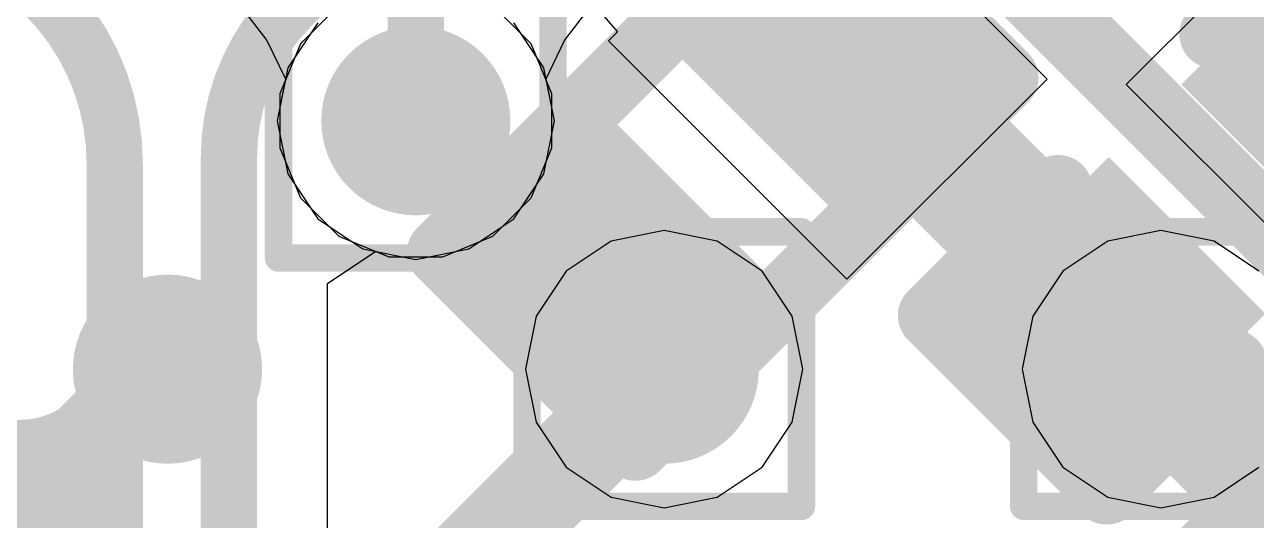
# Model space of a CAD drawing. Header units: inches. Extents: x -6 to 284, y -12 to 154.
# Drawn here: x 48.628 to 50.907, y 4.779 to 5.696 of the extents above; entities that cross this region are included whole.
import ezdxf

# ---------------------------------------------------------------- set-up
doc = ezdxf.new("R2010")
doc.units = ezdxf.units.IN
for name, color, linetype in [('Bottom Layer', 5, 'Continuous'), ('Bottom Overlay', 54, 'Continuous'), ('Bottom Paste', 16, 'Continuous'), ('Bottom Solder', 6, 'Continuous'), ('Drill Drawing', 1, 'Continuous'), ('GND-1', 16, 'Continuous'), ('GND-2', 90, 'Continuous'), ('GND-3', 216, 'Continuous'), ('GND-4', 54, 'Continuous'), ('PWR-1', 156, 'Continuous'), ('PWR-2', 130, 'Continuous'), ('Signal L1', 76, 'Continuous'), ('Signal L2', 6, 'Continuous'), ('Top Layer', 1, 'Continuous'), ('Top Paste', 8, 'Continuous'), ('Top Solder', 216, 'Continuous'), ('Via Holes', 16, 'Continuous')]:
    doc.layers.add(name, color=color, linetype=linetype)

# ---------------------------------------------------------------- blocks, each defined once
blk = doc.blocks.new('R___0201_B_114')
at = {"layer": 'Bottom Layer'}
for points in [[(-0.40999791, 0.18499963), (-0.13999845, 0.18499963), (-0.13999845, -0.18499963), (-0.40999791, -0.18499963)], [(0.14000099, 0.18499963), (0.41000045, 0.18499963), (0.41000045, -0.18499963), (0.14000099, -0.18499963)]]:
    blk.add_hatch(color=5, dxfattribs=at).paths.add_polyline_path(points)
at = {"layer": 'Bottom Paste'}
for points in [[(-0.40999791, 0.18499963), (-0.13999845, 0.18499963), (-0.13999845, -0.18499963), (-0.40999791, -0.18499963)], [(0.14000099, 0.18499963), (0.41000045, 0.18499963), (0.41000045, -0.18499963), (0.14000099, -0.18499963)]]:
    blk.add_hatch(color=16, dxfattribs=at).paths.add_polyline_path(points)
at = {"layer": 'Bottom Solder'}
for points in [[(-0.46499907, 0.24000079), (-0.08499729, 0.24000079), (-0.08499729, -0.24000079), (-0.46499907, -0.24000079)], [(0.08499983, 0.24000079), (0.46500161, 0.24000079), (0.46500161, -0.24000079), (0.08499983, -0.24000079)]]:
    blk.add_hatch(color=6, dxfattribs=at).paths.add_polyline_path(points)
at = {"layer": 'Bottom Overlay'}
for points in [[(-0.4826, 0.254, 0.127, 0.127, 0), (-0.4826, -0.254, 0.127, 0.127, 0)], [(-0.4826, 0.254, 0.127, 0.127, 0), (0.4826, 0.254, 0.127, 0.127, 0)], [(0.4826, 0.254, 0.127, 0.127, 0), (0.4826, -0.254, 0.127, 0.127, 0)], [(-0.4826, -0.254, 0.127, 0.127, 0), (0.4826, -0.254, 0.127, 0.127, 0)]]:
    blk.add_lwpolyline(points, format="xyseb", dxfattribs=at)
for points in [[(-0.51435, 0.254, 0.0635, 0.0635, 1), (-0.4508499999999999, 0.254, 0.0635, 0.0635, 1)], [(-0.51435, 0.254, 0.0635, 0.0635, 1), (-0.4508499999999999, 0.254, 0.0635, 0.0635, 1)], [(0.4508499999999999, 0.254, 0.0635, 0.0635, 1), (0.51435, 0.254, 0.0635, 0.0635, 1)], [(0.4508499999999999, 0.254, 0.0635, 0.0635, 1), (0.51435, 0.254, 0.0635, 0.0635, 1)], [(-0.51435, -0.254, 0.0635, 0.0635, 1), (-0.4508499999999999, -0.254, 0.0635, 0.0635, 1)], [(-0.51435, -0.254, 0.0635, 0.0635, 1), (-0.4508499999999999, -0.254, 0.0635, 0.0635, 1)], [(0.4508499999999999, -0.254, 0.0635, 0.0635, 1), (0.51435, -0.254, 0.0635, 0.0635, 1)], [(0.4508499999999999, -0.254, 0.0635, 0.0635, 1), (0.51435, -0.254, 0.0635, 0.0635, 1)]]:
    blk.add_lwpolyline(points, format="xyseb", close=True, dxfattribs=at)
blk = doc.blocks.new('BGA_565_15_5_14_4__132')
at = {"layer": 'Top Layer'}
h = blk.add_hatch(color=1, dxfattribs=at)
edge = h.paths.add_edge_path()
edge.add_arc((4.87499914, -0.32500062), 0.12499848, 0, 360)
h = blk.add_hatch(color=1, dxfattribs=at)
edge = h.paths.add_edge_path()
edge.add_arc((5.52500038, -0.9749993199999999), 0.12499848, 0, 360)
h = blk.add_hatch(color=1, dxfattribs=at)
edge = h.paths.add_edge_path()
edge.add_arc((5.52500038, -1.62500056), 0.12499848, 0, 360)
h = blk.add_hatch(color=1, dxfattribs=at)
edge = h.paths.add_edge_path()
edge.add_arc((6.174999079999999, -1.62500056), 0.12499848, 0, 360)
at = {"layer": 'Top Paste'}
h = blk.add_hatch(color=8, dxfattribs=at)
edge = h.paths.add_edge_path()
edge.add_arc((4.87499914, -0.32500062), 0.12499848, 0, 360)
h = blk.add_hatch(color=8, dxfattribs=at)
edge = h.paths.add_edge_path()
edge.add_arc((5.52500038, -0.9749993199999999), 0.12499848, 0, 360)
h = blk.add_hatch(color=8, dxfattribs=at)
edge = h.paths.add_edge_path()
edge.add_arc((5.52500038, -1.62500056), 0.12499848, 0, 360)
h = blk.add_hatch(color=8, dxfattribs=at)
edge = h.paths.add_edge_path()
edge.add_arc((6.174999079999999, -1.62500056), 0.12499848, 0, 360)
at = {"layer": 'Top Solder'}
h = blk.add_hatch(color=216, dxfattribs=at)
edge = h.paths.add_edge_path()
edge.add_arc((4.87499914, -0.32500062), 0.17499838, 0, 360)
h = blk.add_hatch(color=216, dxfattribs=at)
edge = h.paths.add_edge_path()
edge.add_arc((5.52500038, -0.9749993199999999), 0.17499838, 0, 360)
h = blk.add_hatch(color=216, dxfattribs=at)
edge = h.paths.add_edge_path()
edge.add_arc((5.52500038, -1.62500056), 0.17499838, 0, 360)
h = blk.add_hatch(color=216, dxfattribs=at)
edge = h.paths.add_edge_path()
edge.add_arc((6.174999079999999, -1.62500056), 0.17499838, 0, 360)
blk = doc.blocks.new('CAP_0201_B_333')
at = {"layer": 'Bottom Layer'}
for points in [[(-0.44999656, 0.1499997), (-0.14999716, 0.1499997), (-0.14999716, -0.1499997), (-0.44999656, -0.1499997)], [(0.14999716, 0.1499997), (0.44999656, 0.1499997), (0.44999656, -0.1499997), (0.14999716, -0.1499997)]]:
    blk.add_hatch(color=5, dxfattribs=at).paths.add_polyline_path(points)
at = {"layer": 'Bottom Paste'}
for points in [[(-0.44999656, 0.1499997), (-0.14999716, 0.1499997), (-0.14999716, -0.1499997), (-0.44999656, -0.1499997)], [(0.14999716, 0.1499997), (0.44999656, 0.1499997), (0.44999656, -0.1499997), (0.14999716, -0.1499997)]]:
    blk.add_hatch(color=16, dxfattribs=at).paths.add_polyline_path(points)
at = {"layer": 'Bottom Solder'}
for points in [[(-0.50499772, 0.20500086), (-0.094996, 0.20500086), (-0.094996, -0.20500086), (-0.50499772, -0.20500086)], [(0.094996, 0.20500086), (0.50499772, 0.20500086), (0.50499772, -0.20500086), (0.094996, -0.20500086)]]:
    blk.add_hatch(color=6, dxfattribs=at).paths.add_polyline_path(points)
at = {"layer": 'Bottom Overlay'}
for points in [[(-0.5334, 0.2286, 0.127, 0.127, 0), (-0.2032, 0.2286, 0.127, 0.127, 0)], [(-0.5334, -0.2286, 0.127, 0.127, 0), (-0.5334, 0.2286, 0.127, 0.127, 0)], [(0.2032, 0.2286, 0.127, 0.127, 0), (0.5334, 0.2286, 0.127, 0.127, 0)], [(0.5334, -0.2286, 0.127, 0.127, 0), (0.5334, 0.2286, 0.127, 0.127, 0)], [(-0.5334, -0.2286, 0.127, 0.127, 0), (-0.2032, -0.2286, 0.127, 0.127, 0)], [(0.2032, -0.2286, 0.127, 0.127, 0), (0.5334, -0.2286, 0.127, 0.127, 0)]]:
    blk.add_lwpolyline(points, format="xyseb", dxfattribs=at)
for points in [[(-0.5651499999999999, 0.2286, 0.0635, 0.0635, 1), (-0.5016499999999999, 0.2286, 0.0635, 0.0635, 1)], [(-0.5651499999999999, 0.2286, 0.0635, 0.0635, 1), (-0.5016499999999999, 0.2286, 0.0635, 0.0635, 1)], [(-0.23495, 0.2286, 0.0635, 0.0635, 1), (-0.17145, 0.2286, 0.0635, 0.0635, 1)], [(0.17145, 0.2286, 0.0635, 0.0635, 1), (0.23495, 0.2286, 0.0635, 0.0635, 1)], [(0.5016499999999999, 0.2286, 0.0635, 0.0635, 1), (0.5651499999999999, 0.2286, 0.0635, 0.0635, 1)], [(0.5016499999999999, 0.2286, 0.0635, 0.0635, 1), (0.5651499999999999, 0.2286, 0.0635, 0.0635, 1)], [(-0.5651499999999999, -0.2286, 0.0635, 0.0635, 1), (-0.5016499999999999, -0.2286, 0.0635, 0.0635, 1)], [(-0.5651499999999999, -0.2286, 0.0635, 0.0635, 1), (-0.5016499999999999, -0.2286, 0.0635, 0.0635, 1)], [(-0.23495, -0.2286, 0.0635, 0.0635, 1), (-0.17145, -0.2286, 0.0635, 0.0635, 1)], [(0.17145, -0.2286, 0.0635, 0.0635, 1), (0.23495, -0.2286, 0.0635, 0.0635, 1)], [(0.5016499999999999, -0.2286, 0.0635, 0.0635, 1), (0.5651499999999999, -0.2286, 0.0635, 0.0635, 1)], [(0.5016499999999999, -0.2286, 0.0635, 0.0635, 1), (0.5651499999999999, -0.2286, 0.0635, 0.0635, 1)]]:
    blk.add_lwpolyline(points, format="xyseb", close=True, dxfattribs=at)
blk = doc.blocks.new('CAP_0201_B_358')
at = {"layer": 'Bottom Layer'}
for points in [[(-0.44999656, 0.1499997), (-0.14999716, 0.1499997), (-0.14999716, -0.1499997), (-0.44999656, -0.1499997)], [(0.14999716, 0.1499997), (0.44999656, 0.1499997), (0.44999656, -0.1499997), (0.14999716, -0.1499997)]]:
    blk.add_hatch(color=5, dxfattribs=at).paths.add_polyline_path(points)
at = {"layer": 'Bottom Paste'}
for points in [[(-0.44999656, 0.1499997), (-0.14999716, 0.1499997), (-0.14999716, -0.1499997), (-0.44999656, -0.1499997)], [(0.14999716, 0.1499997), (0.44999656, 0.1499997), (0.44999656, -0.1499997), (0.14999716, -0.1499997)]]:
    blk.add_hatch(color=16, dxfattribs=at).paths.add_polyline_path(points)
at = {"layer": 'Bottom Solder'}
for points in [[(-0.50499772, 0.20500086), (-0.094996, 0.20500086), (-0.094996, -0.20500086), (-0.50499772, -0.20500086)], [(0.094996, 0.20500086), (0.50499772, 0.20500086), (0.50499772, -0.20500086), (0.094996, -0.20500086)]]:
    blk.add_hatch(color=6, dxfattribs=at).paths.add_polyline_path(points)
at = {"layer": 'Bottom Overlay'}
for points in [[(-0.5334, 0.2286, 0.127, 0.127, 0), (-0.2032, 0.2286, 0.127, 0.127, 0)], [(-0.5334, 0.2286, 0.127, 0.127, 0), (-0.5334, -0.2286, 0.127, 0.127, 0)], [(0.2032, 0.2286, 0.127, 0.127, 0), (0.5334, 0.2286, 0.127, 0.127, 0)], [(0.5334, 0.2286, 0.127, 0.127, 0), (0.5334, -0.2286, 0.127, 0.127, 0)], [(-0.5334, -0.2286, 0.127, 0.127, 0), (-0.2032, -0.2286, 0.127, 0.127, 0)], [(0.2032, -0.2286, 0.127, 0.127, 0), (0.5334, -0.2286, 0.127, 0.127, 0)]]:
    blk.add_lwpolyline(points, format="xyseb", dxfattribs=at)
for points in [[(-0.5651499999999999, 0.2286, 0.0635, 0.0635, 1), (-0.5016499999999999, 0.2286, 0.0635, 0.0635, 1)], [(-0.5651499999999999, 0.2286, 0.0635, 0.0635, 1), (-0.5016499999999999, 0.2286, 0.0635, 0.0635, 1)], [(-0.23495, 0.2286, 0.0635, 0.0635, 1), (-0.17145, 0.2286, 0.0635, 0.0635, 1)], [(0.17145, 0.2286, 0.0635, 0.0635, 1), (0.23495, 0.2286, 0.0635, 0.0635, 1)], [(0.5016499999999999, 0.2286, 0.0635, 0.0635, 1), (0.5651499999999999, 0.2286, 0.0635, 0.0635, 1)], [(0.5016499999999999, 0.2286, 0.0635, 0.0635, 1), (0.5651499999999999, 0.2286, 0.0635, 0.0635, 1)], [(-0.5651499999999999, -0.2286, 0.0635, 0.0635, 1), (-0.5016499999999999, -0.2286, 0.0635, 0.0635, 1)], [(-0.5651499999999999, -0.2286, 0.0635, 0.0635, 1), (-0.5016499999999999, -0.2286, 0.0635, 0.0635, 1)], [(-0.23495, -0.2286, 0.0635, 0.0635, 1), (-0.17145, -0.2286, 0.0635, 0.0635, 1)], [(0.17145, -0.2286, 0.0635, 0.0635, 1), (0.23495, -0.2286, 0.0635, 0.0635, 1)], [(0.5016499999999999, -0.2286, 0.0635, 0.0635, 1), (0.5651499999999999, -0.2286, 0.0635, 0.0635, 1)], [(0.5016499999999999, -0.2286, 0.0635, 0.0635, 1), (0.5651499999999999, -0.2286, 0.0635, 0.0635, 1)]]:
    blk.add_lwpolyline(points, format="xyseb", close=True, dxfattribs=at)

msp = doc.modelspace()

# ---------------------------------------------------------------- hatches: boundary and pattern name
at = {"layer": 'Bottom Layer'}
h = msp.add_hatch(color=5, dxfattribs=at)
edge = h.paths.add_edge_path()
edge.add_arc((49.35198918, 5.518256679999999), 0.1499997, 0, 360)
h = msp.add_hatch(color=5, dxfattribs=at)
edge = h.paths.add_edge_path()
edge.add_arc((49.8116098, 5.0586386), 0.1499997, 0, 360)
h = msp.add_hatch(color=5, dxfattribs=at)
edge = h.paths.add_edge_path()
edge.add_arc((50.73085104, 5.0586386), 0.1499997, 0, 360)
at = {"layer": 'GND-1'}
h = msp.add_hatch(color=16, dxfattribs=at)
edge = h.paths.add_edge_path()
edge.add_arc((49.35198918, 5.518256679999999), 0.1499997, 0, 360)
h = msp.add_hatch(color=16, dxfattribs=at)
edge = h.paths.add_edge_path()
edge.add_arc((49.8116098, 5.0586386), 0.1499997, 0, 360)
h = msp.add_hatch(color=16, dxfattribs=at)
edge = h.paths.add_edge_path()
edge.add_arc((50.73085104, 5.0586386), 0.1499997, 0, 360)
at = {"layer": 'GND-2'}
h = msp.add_hatch(color=90, dxfattribs=at)
edge = h.paths.add_edge_path()
edge.add_arc((49.35198918, 5.518256679999999), 0.1499997, 0, 360)
h = msp.add_hatch(color=90, dxfattribs=at)
edge = h.paths.add_edge_path()
edge.add_arc((49.8116098, 5.0586386), 0.1499997, 0, 360)
h = msp.add_hatch(color=90, dxfattribs=at)
edge = h.paths.add_edge_path()
edge.add_arc((50.73085104, 5.0586386), 0.1499997, 0, 360)
at = {"layer": 'GND-3'}
h = msp.add_hatch(color=216, dxfattribs=at)
edge = h.paths.add_edge_path()
edge.add_arc((49.35198918, 5.518256679999999), 0.1499997, 0, 360)
h = msp.add_hatch(color=216, dxfattribs=at)
edge = h.paths.add_edge_path()
edge.add_arc((49.8116098, 5.0586386), 0.1499997, 0, 360)
h = msp.add_hatch(color=216, dxfattribs=at)
edge = h.paths.add_edge_path()
edge.add_arc((50.73085104, 5.0586386), 0.1499997, 0, 360)
at = {"layer": 'GND-4'}
h = msp.add_hatch(color=54, dxfattribs=at)
edge = h.paths.add_edge_path()
edge.add_arc((49.35198918, 5.518256679999999), 0.1499997, 0, 360)
h = msp.add_hatch(color=54, dxfattribs=at)
edge = h.paths.add_edge_path()
edge.add_arc((49.8116098, 5.0586386), 0.1499997, 0, 360)
h = msp.add_hatch(color=54, dxfattribs=at)
edge = h.paths.add_edge_path()
edge.add_arc((50.73085104, 5.0586386), 0.1499997, 0, 360)
at = {"layer": 'PWR-1'}
h = msp.add_hatch(color=156, dxfattribs=at)
edge = h.paths.add_edge_path()
edge.add_arc((49.35198918, 5.518256679999999), 0.1499997, 0, 360)
h = msp.add_hatch(color=156, dxfattribs=at)
edge = h.paths.add_edge_path()
edge.add_arc((49.8116098, 5.0586386), 0.1499997, 0, 360)
h = msp.add_hatch(color=156, dxfattribs=at)
edge = h.paths.add_edge_path()
edge.add_arc((50.73085104, 5.0586386), 0.1499997, 0, 360)
at = {"layer": 'PWR-2'}
h = msp.add_hatch(color=130, dxfattribs=at)
edge = h.paths.add_edge_path()
edge.add_arc((49.35198918, 5.518256679999999), 0.1499997, 0, 360)
h = msp.add_hatch(color=130, dxfattribs=at)
edge = h.paths.add_edge_path()
edge.add_arc((49.8116098, 5.0586386), 0.1499997, 0, 360)
h = msp.add_hatch(color=130, dxfattribs=at)
edge = h.paths.add_edge_path()
edge.add_arc((50.73085104, 5.0586386), 0.1499997, 0, 360)
at = {"layer": 'Signal L1'}
h = msp.add_hatch(color=76, dxfattribs=at)
edge = h.paths.add_edge_path()
edge.add_arc((49.35198918, 5.518256679999999), 0.1499997, 0, 360)
h = msp.add_hatch(color=76, dxfattribs=at)
edge = h.paths.add_edge_path()
edge.add_arc((49.8116098, 5.0586386), 0.1499997, 0, 360)
h = msp.add_hatch(color=76, dxfattribs=at)
edge = h.paths.add_edge_path()
edge.add_arc((50.73085104, 5.0586386), 0.1499997, 0, 360)
at = {"layer": 'Signal L2'}
h = msp.add_hatch(color=6, dxfattribs=at)
edge = h.paths.add_edge_path()
edge.add_arc((49.35198918, 5.518256679999999), 0.1499997, 0, 360)
h = msp.add_hatch(color=6, dxfattribs=at)
edge = h.paths.add_edge_path()
edge.add_arc((49.8116098, 5.0586386), 0.1499997, 0, 360)
h = msp.add_hatch(color=6, dxfattribs=at)
edge = h.paths.add_edge_path()
edge.add_arc((50.73085104, 5.0586386), 0.1499997, 0, 360)
at = {"layer": 'Top Layer'}
h = msp.add_hatch(color=1, dxfattribs=at)
edge = h.paths.add_edge_path()
edge.add_arc((49.35198918, 5.518256679999999), 0.1499997, 0, 360)
h = msp.add_hatch(color=1, dxfattribs=at)
edge = h.paths.add_edge_path()
edge.add_arc((49.8116098, 5.0586386), 0.1499997, 0, 360)
h = msp.add_hatch(color=1, dxfattribs=at)
edge = h.paths.add_edge_path()
edge.add_arc((50.73085104, 5.0586386), 0.1499997, 0, 360)
at = {"layer": 'Via Holes'}
h = msp.add_hatch(color=7, dxfattribs=at)
edge = h.paths.add_edge_path()
edge.add_arc((49.35198918, 5.518256679999999), 0.07499858, 0, 360)
h = msp.add_hatch(color=7, dxfattribs=at)
edge = h.paths.add_edge_path()
edge.add_arc((49.8116098, 5.0586386), 0.07499858, 0, 360)
h = msp.add_hatch(color=7, dxfattribs=at)
edge = h.paths.add_edge_path()
edge.add_arc((50.73085104, 5.0586386), 0.07499858, 0, 360)

# ---------------------------------------------------------------- linework, layer by layer
at = {"layer": 'Bottom Layer'}
for p, q in [((51.05840181999999, 5.97724738), (50.66666523999999, 5.5855108)), ((50.52036886, 5.595393939999999), (50.27456036, 5.84120244)), ((49.61647176, 5.80761348), (49.72534631999999, 5.68283344)), ((49.56528568, 5.66077608), (49.49450857999999, 5.73155318)), ((49.72534631999999, 5.68283344), (49.70861533999999, 5.666102459999999)), ((49.60358888, 5.568302299999999), (49.56528568, 5.66077608)), ((49.70861533999999, 5.666102459999999), (50.14984636, 5.224871439999999)), ((50.14984636, 5.224871439999999), (50.52036886, 5.595393939999999)), ((50.66666523999999, 5.5855108), (50.98976339999999, 5.26241264)), ((49.60358888, 5.46821106), (49.60358888, 5.568302299999999)), ((49.56528568, 5.37573728), (49.60358888, 5.46821106)), ((49.49450857999999, 5.30496018), (49.56528568, 5.37573728)), ((49.4020348, 5.26665698), (49.49450857999999, 5.30496018)), ((49.18882465999999, 5.21728446), (49.27772719999999, 5.27668744)), ((49.27772719999999, 5.27668744), (49.30194356, 5.26665698)), ((49.30194356, 5.26665698), (49.4020348, 5.26665698)), ((49.18882465999999, 4.64554316), (49.18882465999999, 5.21728446))]:
    msp.add_line(p, q, dxfattribs=at)
for points in [[(49.8116098, 5.977877299999999, 0.254, 0.254, 0), (50.11449209999999, 5.630748199999999, 0.254, 0.254, 0)], [(49.12127844, 5.72942974, 0.10414, 0.10414, 0), (49.1552484, 5.7633997, 0.10414, 0.10414, 0)], [(48.66549068, 5.75099688, 0.10414, 0.10414, -0.198912367379658), (48.79489606, 5.438584499999999, 0.10414, 0.10414, 0)], [(49.00624692, 5.45171884, 0.10414, 0.10414, -0.198912367379658), (49.12127844, 5.72942974, 0.10414, 0.10414, 0)], [(49.00624692, 4.64554316, 0.10414, 0.10414, 0), (49.00624692, 5.45171884, 0.10414, 0.10414, 0)], [(48.79489606, 4.48938904, 0.10414, 0.10414, 0), (48.79489606, 5.438584499999999, 0.10414, 0.10414, 0)]]:
    msp.add_lwpolyline(points, format="xyseb", dxfattribs=at)
for points in [[(49.09524344, 5.72942974, 0.05207, 0.05207, 1), (49.14731344, 5.72942974, 0.05207, 0.05207, 1)], [(49.09524344, 5.72942974, 0.05207, 0.05207, 1), (49.14731344, 5.72942974, 0.05207, 0.05207, 1)], [(50.05099209999999, 5.630748199999999, 0.127, 0.127, 1), (50.1779921, 5.630748199999999, 0.127, 0.127, 1)], [(48.98021192, 5.45171884, 0.05207, 0.05207, 1), (49.03228192, 5.45171884, 0.05207, 0.05207, 1)], [(48.98021192, 5.45171884, 0.05207, 0.05207, 1), (49.03228192, 5.45171884, 0.05207, 0.05207, 1)], [(48.76886106, 5.438584499999999, 0.05207, 0.05207, 1), (48.82093106, 5.438584499999999, 0.05207, 0.05207, 1)], [(48.76886106, 5.438584499999999, 0.05207, 0.05207, 1), (48.82093106, 5.438584499999999, 0.05207, 0.05207, 1)]]:
    msp.add_lwpolyline(points, format="xyseb", close=True, dxfattribs=at)
at = {"layer": 'Drill Drawing'}
for points in [[(49.09798918, 5.26425668, 0.0508, 0.0508, 0), (49.09798918, 5.772256679999999, 0.0508, 0.0508, 0)], [(49.60598918, 5.26425668, 0.0508, 0.0508, 0), (49.60598918, 5.772256679999999, 0.0508, 0.0508, 0)], [(49.55760979999999, 5.3126386, 0.0508, 0.0508, 0), (50.0656098, 5.3126386, 0.0508, 0.0508, 0)], [(49.55760979999999, 4.8046386, 0.0508, 0.0508, 0), (49.55760979999999, 5.3126386, 0.0508, 0.0508, 0)], [(50.0656098, 4.8046386, 0.0508, 0.0508, 0), (50.0656098, 5.3126386, 0.0508, 0.0508, 0)], [(50.47685104, 5.3126386, 0.0508, 0.0508, 0), (50.98485104, 5.3126386, 0.0508, 0.0508, 0)], [(50.47685104, 4.8046386, 0.0508, 0.0508, 0), (50.47685104, 5.3126386, 0.0508, 0.0508, 0)], [(49.09798918, 5.26425668, 0.0508, 0.0508, 0), (49.60598918, 5.26425668, 0.0508, 0.0508, 0)], [(49.55760979999999, 4.8046386, 0.0508, 0.0508, 0), (50.0656098, 4.8046386, 0.0508, 0.0508, 0)], [(50.47685104, 4.8046386, 0.0508, 0.0508, 0), (50.98485104, 4.8046386, 0.0508, 0.0508, 0)]]:
    msp.add_lwpolyline(points, format="xyseb", dxfattribs=at)
for points in [[(49.5449098, 5.3126386, 0.0254, 0.0254, 1), (49.5703098, 5.3126386, 0.0254, 0.0254, 1)], [(49.5449098, 5.3126386, 0.0254, 0.0254, 1), (49.5703098, 5.3126386, 0.0254, 0.0254, 1)], [(50.0529098, 5.3126386, 0.0254, 0.0254, 1), (50.0783098, 5.3126386, 0.0254, 0.0254, 1)], [(50.0529098, 5.3126386, 0.0254, 0.0254, 1), (50.0783098, 5.3126386, 0.0254, 0.0254, 1)], [(50.46415104, 5.3126386, 0.0254, 0.0254, 1), (50.48955103999999, 5.3126386, 0.0254, 0.0254, 1)], [(50.46415104, 5.3126386, 0.0254, 0.0254, 1), (50.48955103999999, 5.3126386, 0.0254, 0.0254, 1)], [(49.08528918, 5.26425668, 0.0254, 0.0254, 1), (49.11068918, 5.26425668, 0.0254, 0.0254, 1)], [(49.08528918, 5.26425668, 0.0254, 0.0254, 1), (49.11068918, 5.26425668, 0.0254, 0.0254, 1)], [(49.59328917999999, 5.26425668, 0.0254, 0.0254, 1), (49.61868918, 5.26425668, 0.0254, 0.0254, 1)], [(49.59328917999999, 5.26425668, 0.0254, 0.0254, 1), (49.61868918, 5.26425668, 0.0254, 0.0254, 1)], [(49.5449098, 4.8046386, 0.0254, 0.0254, 1), (49.5703098, 4.8046386, 0.0254, 0.0254, 1)], [(49.5449098, 4.8046386, 0.0254, 0.0254, 1), (49.5703098, 4.8046386, 0.0254, 0.0254, 1)], [(50.0529098, 4.8046386, 0.0254, 0.0254, 1), (50.0783098, 4.8046386, 0.0254, 0.0254, 1)], [(50.0529098, 4.8046386, 0.0254, 0.0254, 1), (50.0783098, 4.8046386, 0.0254, 0.0254, 1)], [(50.46415104, 4.8046386, 0.0254, 0.0254, 1), (50.48955103999999, 4.8046386, 0.0254, 0.0254, 1)], [(50.46415104, 4.8046386, 0.0254, 0.0254, 1), (50.48955103999999, 4.8046386, 0.0254, 0.0254, 1)]]:
    msp.add_lwpolyline(points, format="xyseb", close=True, dxfattribs=at)
at = {"layer": 'GND-1'}
for p, q in [((49.20946978, 5.73155318), (49.13869268, 5.66077608)), ((49.56528568, 5.66077608), (49.49450857999999, 5.73155318)), ((49.13869268, 5.66077608), (49.10038948, 5.568302299999999)), ((49.60358888, 5.568302299999999), (49.56528568, 5.66077608)), ((49.10038948, 5.568302299999999), (49.10038948, 5.46821106)), ((49.60358888, 5.46821106), (49.60358888, 5.568302299999999)), ((49.10038948, 5.46821106), (49.13869268, 5.37573728)), ((49.56528568, 5.37573728), (49.60358888, 5.46821106)), ((49.13869268, 5.37573728), (49.20946978, 5.30496018)), ((49.49450857999999, 5.30496018), (49.56528568, 5.37573728)), ((49.20946978, 5.30496018), (49.30194356, 5.26665698)), ((49.4020348, 5.26665698), (49.49450857999999, 5.30496018)), ((49.30194356, 5.26665698), (49.4020348, 5.26665698))]:
    msp.add_line(p, q, dxfattribs=at)
at = {"layer": 'GND-2'}
for p, q in [((49.20946978, 5.73155318), (49.13869268, 5.66077608)), ((49.56528568, 5.66077608), (49.49450857999999, 5.73155318)), ((49.13869268, 5.66077608), (49.10038948, 5.568302299999999)), ((49.60358888, 5.568302299999999), (49.56528568, 5.66077608)), ((49.10038948, 5.568302299999999), (49.10038948, 5.46821106)), ((49.60358888, 5.46821106), (49.60358888, 5.568302299999999)), ((49.10038948, 5.46821106), (49.13869268, 5.37573728)), ((49.56528568, 5.37573728), (49.60358888, 5.46821106)), ((49.13869268, 5.37573728), (49.20946978, 5.30496018)), ((49.49450857999999, 5.30496018), (49.56528568, 5.37573728)), ((49.20946978, 5.30496018), (49.30194356, 5.26665698)), ((49.4020348, 5.26665698), (49.49450857999999, 5.30496018)), ((49.30194356, 5.26665698), (49.4020348, 5.26665698))]:
    msp.add_line(p, q, dxfattribs=at)
at = {"layer": 'GND-3'}
for p, q in [((49.20946978, 5.73155318), (49.13869268, 5.66077608)), ((49.56528568, 5.66077608), (49.49450857999999, 5.73155318)), ((49.13869268, 5.66077608), (49.10038948, 5.568302299999999)), ((49.60358888, 5.568302299999999), (49.56528568, 5.66077608)), ((49.10038948, 5.568302299999999), (49.10038948, 5.46821106)), ((49.60358888, 5.46821106), (49.60358888, 5.568302299999999)), ((49.10038948, 5.46821106), (49.13869268, 5.37573728)), ((49.56528568, 5.37573728), (49.60358888, 5.46821106)), ((49.13869268, 5.37573728), (49.20946978, 5.30496018)), ((49.49450857999999, 5.30496018), (49.56528568, 5.37573728)), ((49.20946978, 5.30496018), (49.30194356, 5.26665698)), ((49.4020348, 5.26665698), (49.49450857999999, 5.30496018)), ((49.30194356, 5.26665698), (49.4020348, 5.26665698))]:
    msp.add_line(p, q, dxfattribs=at)
at = {"layer": 'GND-4'}
for p, q in [((49.20946978, 5.73155318), (49.13869268, 5.66077608)), ((49.56528568, 5.66077608), (49.49450857999999, 5.73155318)), ((49.13869268, 5.66077608), (49.10038948, 5.568302299999999)), ((49.60358888, 5.568302299999999), (49.56528568, 5.66077608)), ((49.10038948, 5.568302299999999), (49.10038948, 5.46821106)), ((49.60358888, 5.46821106), (49.60358888, 5.568302299999999)), ((49.10038948, 5.46821106), (49.13869268, 5.37573728)), ((49.56528568, 5.37573728), (49.60358888, 5.46821106)), ((49.13869268, 5.37573728), (49.20946978, 5.30496018)), ((49.49450857999999, 5.30496018), (49.56528568, 5.37573728)), ((49.20946978, 5.30496018), (49.30194356, 5.26665698)), ((49.4020348, 5.26665698), (49.49450857999999, 5.30496018)), ((49.30194356, 5.26665698), (49.4020348, 5.26665698))]:
    msp.add_line(p, q, dxfattribs=at)
at = {"layer": 'PWR-1'}
for p, q in [((49.17059508, 5.69965078), (49.11498685999999, 5.61642514)), ((49.5889915, 5.61642514), (49.53338328, 5.69965078)), ((49.11498685999999, 5.61642514), (49.09545934, 5.518256679999999)), ((49.60851902, 5.518256679999999), (49.5889915, 5.61642514)), ((49.09545934, 5.518256679999999), (49.11498685999999, 5.42008822)), ((49.5889915, 5.42008822), (49.60851902, 5.518256679999999)), ((49.11498685999999, 5.42008822), (49.17059508, 5.33686258)), ((49.53338328, 5.33686258), (49.5889915, 5.42008822)), ((49.17059508, 5.33686258), (49.25382071999999, 5.28125436)), ((49.45015764, 5.28125436), (49.53338328, 5.33686258)), ((49.8116098, 5.315168439999999), (49.71344134, 5.295640919999999)), ((49.90977826, 5.295640919999999), (49.8116098, 5.315168439999999)), ((50.73085104, 5.315168439999999), (50.63268257999999, 5.295640919999999)), ((50.82901949999999, 5.295640919999999), (50.73085104, 5.315168439999999)), ((49.71344134, 5.295640919999999), (49.63021569999999, 5.2400327)), ((49.9930039, 5.2400327), (49.90977826, 5.295640919999999)), ((50.63268257999999, 5.295640919999999), (50.54945694, 5.2400327)), ((50.91224513999999, 5.2400327), (50.82901949999999, 5.295640919999999)), ((49.25382071999999, 5.28125436), (49.35198918, 5.26172684)), ((49.35198918, 5.26172684), (49.45015764, 5.28125436)), ((49.63021569999999, 5.2400327), (49.57460748, 5.15680706)), ((50.04861212, 5.15680706), (49.9930039, 5.2400327)), ((50.54945694, 5.2400327), (50.49384872, 5.15680706)), ((49.57460748, 5.15680706), (49.55507996, 5.0586386)), ((50.06813964, 5.0586386), (50.04861212, 5.15680706)), ((50.49384872, 5.15680706), (50.4743212, 5.0586386)), ((49.55507996, 5.0586386), (49.57460748, 4.96047014)), ((50.04861212, 4.96047014), (50.06813964, 5.0586386)), ((50.4743212, 5.0586386), (50.49384872, 4.96047014)), ((49.57460748, 4.96047014), (49.63021569999999, 4.8772445)), ((49.9930039, 4.8772445), (50.04861212, 4.96047014)), ((50.49384872, 4.96047014), (50.54945694, 4.8772445)), ((49.63021569999999, 4.8772445), (49.71344134, 4.82163628)), ((49.90977826, 4.82163628), (49.9930039, 4.8772445)), ((50.54945694, 4.8772445), (50.63268257999999, 4.82163628)), ((50.82901949999999, 4.82163628), (50.91224513999999, 4.8772445)), ((49.71344134, 4.82163628), (49.8116098, 4.802108759999999)), ((49.8116098, 4.802108759999999), (49.90977826, 4.82163628)), ((50.63268257999999, 4.82163628), (50.73085104, 4.802108759999999)), ((50.73085104, 4.802108759999999), (50.82901949999999, 4.82163628))]:
    msp.add_line(p, q, dxfattribs=at)
at = {"layer": 'PWR-2'}
for p, q in [((49.17059508, 5.69965078), (49.11498685999999, 5.61642514)), ((49.5889915, 5.61642514), (49.53338328, 5.69965078)), ((49.11498685999999, 5.61642514), (49.09545934, 5.518256679999999)), ((49.60851902, 5.518256679999999), (49.5889915, 5.61642514)), ((49.09545934, 5.518256679999999), (49.11498685999999, 5.42008822)), ((49.5889915, 5.42008822), (49.60851902, 5.518256679999999)), ((49.11498685999999, 5.42008822), (49.17059508, 5.33686258)), ((49.53338328, 5.33686258), (49.5889915, 5.42008822)), ((49.17059508, 5.33686258), (49.25382071999999, 5.28125436)), ((49.45015764, 5.28125436), (49.53338328, 5.33686258)), ((49.8116098, 5.315168439999999), (49.71344134, 5.295640919999999)), ((49.90977826, 5.295640919999999), (49.8116098, 5.315168439999999)), ((50.73085104, 5.315168439999999), (50.63268257999999, 5.295640919999999)), ((50.82901949999999, 5.295640919999999), (50.73085104, 5.315168439999999)), ((49.71344134, 5.295640919999999), (49.63021569999999, 5.2400327)), ((49.9930039, 5.2400327), (49.90977826, 5.295640919999999)), ((50.63268257999999, 5.295640919999999), (50.54945694, 5.2400327)), ((50.91224513999999, 5.2400327), (50.82901949999999, 5.295640919999999)), ((49.25382071999999, 5.28125436), (49.35198918, 5.26172684)), ((49.35198918, 5.26172684), (49.45015764, 5.28125436)), ((49.63021569999999, 5.2400327), (49.57460748, 5.15680706)), ((50.04861212, 5.15680706), (49.9930039, 5.2400327)), ((50.54945694, 5.2400327), (50.49384872, 5.15680706)), ((49.57460748, 5.15680706), (49.55507996, 5.0586386)), ((50.06813964, 5.0586386), (50.04861212, 5.15680706)), ((50.49384872, 5.15680706), (50.4743212, 5.0586386)), ((49.55507996, 5.0586386), (49.57460748, 4.96047014)), ((50.04861212, 4.96047014), (50.06813964, 5.0586386)), ((50.4743212, 5.0586386), (50.49384872, 4.96047014)), ((49.57460748, 4.96047014), (49.63021569999999, 4.8772445)), ((49.9930039, 4.8772445), (50.04861212, 4.96047014)), ((50.49384872, 4.96047014), (50.54945694, 4.8772445)), ((49.63021569999999, 4.8772445), (49.71344134, 4.82163628)), ((49.90977826, 4.82163628), (49.9930039, 4.8772445)), ((50.54945694, 4.8772445), (50.63268257999999, 4.82163628)), ((50.82901949999999, 4.82163628), (50.91224513999999, 4.8772445)), ((49.71344134, 4.82163628), (49.8116098, 4.802108759999999)), ((49.8116098, 4.802108759999999), (49.90977826, 4.82163628)), ((50.63268257999999, 4.82163628), (50.73085104, 4.802108759999999)), ((50.73085104, 4.802108759999999), (50.82901949999999, 4.82163628))]:
    msp.add_line(p, q, dxfattribs=at)
at = {"layer": 'Signal L1'}
msp.add_lwpolyline([(49.32658156, 6.923778379999999, 0.1397, 0.1397, 0), (52.00713754, 4.24321478, 0.1397, 0.1397, 0)], format="xyseb", dxfattribs=at)
at = {"layer": 'Signal L2'}
for p, q in [((49.03343254, 5.72296798), (49.07658968, 5.66658506)), ((49.62738868, 5.66658506), (49.67054581999999, 5.72296798)), ((49.07658968, 5.66658506), (49.11091777999999, 5.59596544)), ((49.59306058, 5.59596544), (49.62738868, 5.66658506)), ((49.11091777999999, 5.59596544), (49.09545934, 5.518256679999999)), ((49.60851902, 5.518256679999999), (49.59306058, 5.59596544)), ((49.09545934, 5.518256679999999), (49.11498685999999, 5.42008822)), ((49.5889915, 5.42008822), (49.60851902, 5.518256679999999)), ((49.11498685999999, 5.42008822), (49.17059508, 5.33686258)), ((49.53338328, 5.33686258), (49.5889915, 5.42008822)), ((49.17059508, 5.33686258), (49.25382071999999, 5.28125436)), ((49.45015764, 5.28125436), (49.53338328, 5.33686258)), ((49.8116098, 5.315168439999999), (49.71344134, 5.295640919999999)), ((49.90977826, 5.295640919999999), (49.8116098, 5.315168439999999)), ((50.73085104, 5.315168439999999), (50.63268257999999, 5.295640919999999)), ((50.82901949999999, 5.295640919999999), (50.73085104, 5.315168439999999)), ((49.71344134, 5.295640919999999), (49.63021569999999, 5.2400327)), ((49.9930039, 5.2400327), (49.90977826, 5.295640919999999)), ((50.63268257999999, 5.295640919999999), (50.54945694, 5.2400327)), ((50.91224513999999, 5.2400327), (50.82901949999999, 5.295640919999999)), ((49.25382071999999, 5.28125436), (49.35198918, 5.26172684)), ((49.35198918, 5.26172684), (49.45015764, 5.28125436)), ((49.63021569999999, 5.2400327), (49.57460748, 5.15680706)), ((50.04861212, 5.15680706), (49.9930039, 5.2400327)), ((50.54945694, 5.2400327), (50.49384872, 5.15680706)), ((49.57460748, 5.15680706), (49.55507996, 5.0586386)), ((50.06813964, 5.0586386), (50.04861212, 5.15680706)), ((50.49384872, 5.15680706), (50.4743212, 5.0586386)), ((49.55507996, 5.0586386), (49.57460748, 4.96047014)), ((50.04861212, 4.96047014), (50.06813964, 5.0586386)), ((50.4743212, 5.0586386), (50.49384872, 4.96047014)), ((49.57460748, 4.96047014), (49.63021569999999, 4.8772445)), ((49.9930039, 4.8772445), (50.04861212, 4.96047014)), ((50.49384872, 4.96047014), (50.54945694, 4.8772445)), ((49.63021569999999, 4.8772445), (49.71344134, 4.82163628)), ((49.90977826, 4.82163628), (49.9930039, 4.8772445)), ((50.54945694, 4.8772445), (50.63268257999999, 4.82163628)), ((50.82901949999999, 4.82163628), (50.91224513999999, 4.8772445)), ((49.71344134, 4.82163628), (49.8116098, 4.802108759999999)), ((49.8116098, 4.802108759999999), (49.90977826, 4.82163628)), ((50.63268257999999, 4.82163628), (50.73085104, 4.802108759999999)), ((50.73085104, 4.802108759999999), (50.82901949999999, 4.82163628))]:
    msp.add_line(p, q, dxfattribs=at)
msp.add_lwpolyline([(49.35198918, 5.518256679999999, 0.10414, 0.10414, 0), (49.35198918, 5.958761259999999, 0.10414, 0.10414, 0)], format="xyseb", dxfattribs=at)
msp.add_lwpolyline([(49.32595418, 5.518256679999999, 0.05207, 0.05207, 1), (49.37802418, 5.518256679999999, 0.05207, 0.05207, 1)], format="xyseb", close=True, dxfattribs=at)
at = {"layer": 'Top Layer'}
for points in [[(50.27123041999999, 5.51825922, 0.254, 0.254, 0), (50.27123041999999, 6.43749792, 0.254, 0.254, 0)], [(50.27123041999999, 5.51825922, 0.254, 0.254, 0), (50.73085104, 5.0586386, 0.254, 0.254, 0)], [(50.73085104, 5.0586386, 0.254, 0.254, 0), (51.19046912, 4.599017979999999, 0.254, 0.254, 0)], [(48.891571, 5.059512359999999, 0.1778, 0.1778, 0), (48.91543429999999, 5.08337566, 0.1778, 0.1778, 0)], [(48.71952917999999, 4.88747816, 0.1778, 0.1778, 0), (48.891571, 5.059512359999999, 0.1778, 0.1778, 0)], [(49.20711266, 4.45325754, 0.1778, 0.1778, 0), (49.8116098, 5.05775468, 0.1778, 0.1778, 0)], [(48.47841968, 4.92152686, 0.2032, 0.2032, 0), (48.7231944, 4.676752140000001, 0.2032, 0.2032, 0)], [(48.74451261999999, 4.91261146, 0.1778, 0.1778, -0.3091796269729098), (48.47841968, 4.92152686, 0.1778, 0.1778, 0)], [(48.7231944, 4.676752140000001, 0.1778, 0.1778, -0.3606307353439552), (48.74457358, 4.91252002, 0.1778, 0.1778, 0)]]:
    msp.add_lwpolyline(points, format="xyseb", dxfattribs=at)
for points in [[(50.20773042, 5.51825922, 0.127, 0.127, 1), (50.33473041999999, 5.51825922, 0.127, 0.127, 1)], [(50.20773042, 5.51825922, 0.127, 0.127, 1), (50.33473041999999, 5.51825922, 0.127, 0.127, 1)], [(50.66735103999999, 5.0586386, 0.127, 0.127, 1), (50.79435104, 5.0586386, 0.127, 0.127, 1)], [(50.66735103999999, 5.0586386, 0.127, 0.127, 1), (50.79435104, 5.0586386, 0.127, 0.127, 1)], [(48.8709843, 5.08337566, 0.08889999999999999, 0.08889999999999999, 1), (48.9598843, 5.08337566, 0.08889999999999999, 0.08889999999999999, 1)], [(48.84712099999999, 5.059512359999999, 0.08889999999999999, 0.08889999999999999, 1), (48.936021, 5.059512359999999, 0.08889999999999999, 0.08889999999999999, 1)], [(48.84712099999999, 5.059512359999999, 0.08889999999999999, 0.08889999999999999, 1), (48.936021, 5.059512359999999, 0.08889999999999999, 0.08889999999999999, 1)], [(49.7671598, 5.05775468, 0.08889999999999999, 0.08889999999999999, 1), (49.8560598, 5.05775468, 0.08889999999999999, 0.08889999999999999, 1)], [(48.70006262, 4.91261146, 0.08889999999999999, 0.08889999999999999, 1), (48.78896262, 4.91261146, 0.08889999999999999, 0.08889999999999999, 1)], [(48.70012358, 4.91252002, 0.08889999999999999, 0.08889999999999999, 1), (48.78902358, 4.91252002, 0.08889999999999999, 0.08889999999999999, 1)], [(48.67507918, 4.88747816, 0.08889999999999999, 0.08889999999999999, 1), (48.76397918, 4.88747816, 0.08889999999999999, 0.08889999999999999, 1)]]:
    msp.add_lwpolyline(points, format="xyseb", close=True, dxfattribs=at)

# ---------------------------------------------------------------- block references
for name, p, rotation in [('BGA_565_15_5_14_4__132', (54.40792014, 8.2759296), 225), ('R___0201_B_114', (49.92003732, 5.43629342), 45), ('CAP_0201_B_358', (50.84627118, 5.37338016), 45), ('CAP_0201_B_333', (51.24092367999999, 4.39316622), 315)]:
    msp.add_blockref(name, p, dxfattribs=dict(rotation=rotation))

doc.saveas('drawing.dxf')
